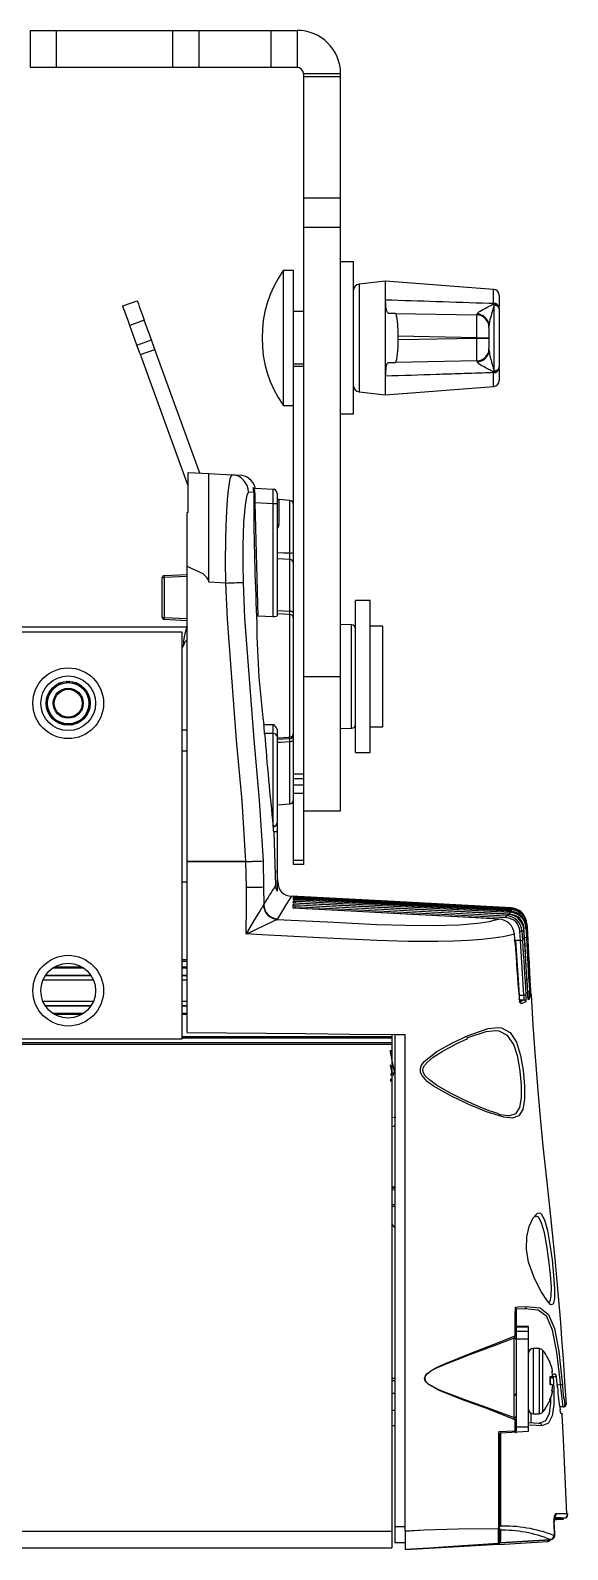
# Model space of a CAD drawing. Header units: inches. Extents: x 5 to 105, y 0 to 80.
# Drawn here: x 80.58 to 83.18, y 19.42 to 26.77 of the extents above; entities that cross this region are included whole.
import ezdxf

# ---------------------------------------------------------------- set-up
doc = ezdxf.new("R2010")
doc.units = ezdxf.units.IN
doc.header["$MEASUREMENT"] = 0

msp = doc.modelspace()

# ---------------------------------------------------------------- linework, layer by layer
for p, q in [((80.579, 26.5922), (80.579, 26.7715)), ((80.579, 26.7715), (81.8685, 26.7715)), ((80.704, 26.7715), (80.704, 26.5922)), ((81.2685, 26.5922), (81.2685, 26.7715)), ((81.3935, 26.7715), (81.3935, 26.5922)), ((81.7435, 26.5922), (81.7435, 26.7715)), ((81.8685, 26.7715), (81.8685, 26.5922)), ((81.8685, 26.5922), (80.579, 26.5922)), ((81.8997, 26.5609), (81.8997, 22.7369)), ((82.079, 26.5609), (81.8997, 26.5609)), ((82.079, 26.5469), (81.8997, 26.5469)), ((82.079, 22.9965), (82.079, 26.5609)), ((81.8997, 25.9611), (82.079, 25.9611)), ((82.079, 25.8177), (81.8997, 25.8177)), ((82.1417, 25.6514), (82.079, 25.6514)), ((82.1417, 24.9164), (82.1417, 25.6514)), ((81.8517, 25.6097), (81.8013, 25.6097)), ((81.8013, 25.6097), (81.8013, 24.9581)), ((81.8517, 22.7369), (81.8517, 25.6097)), ((82.2967, 25.5589), (82.1684, 25.5444)), ((82.1684, 25.5444), (82.1684, 25.0234)), ((82.819, 25.5191), (82.2967, 25.5589)), ((82.2967, 25.0089), (82.2967, 25.5589)), ((82.819, 25.4515), (82.819, 25.5191)), ((81.0251, 25.4388), (81.0953, 25.4643)), ((82.819, 25.4483), (82.819, 25.4515)), ((82.8217, 25.4428), (82.819, 25.4483)), ((82.8217, 25.125), (82.8217, 25.4428)), ((82.8467, 25.4891), (82.8467, 25.4353)), ((82.8467, 25.4302), (82.8467, 25.4266)), ((82.8467, 25.4228), (82.8467, 25.145)), ((81.1295, 25.3703), (81.0593, 25.3448)), ((81.1645, 25.2742), (81.1295, 25.3703)), ((81.8997, 25.4115), (81.8517, 25.4115)), ((82.3428, 25.4021), (82.3113, 25.4027)), ((82.3428, 25.4021), (82.7378, 25.3952)), ((81.0943, 25.2486), (81.0593, 25.3448)), ((82.3577, 25.276), (82.3577, 25.2919)), ((82.7378, 25.2853), (82.3577, 25.2919)), ((82.3577, 25.276), (82.7378, 25.2826)), ((82.7378, 25.2826), (82.7378, 25.2853)), ((82.7378, 25.2853), (82.7967, 25.2853)), ((82.7378, 25.2826), (82.7967, 25.2826)), ((82.7967, 25.3352), (82.7967, 25.2326)), ((81.0943, 25.2486), (81.1645, 25.2742)), ((81.1108, 25.2033), (81.181, 25.2289)), ((81.3417, 24.5689), (81.1108, 25.2033)), ((81.3987, 24.6308), (81.181, 25.2289)), ((81.8997, 25.1564), (81.8517, 25.1564)), ((81.8997, 25.1465), (81.8517, 25.1465)), ((81.8997, 25.1465), (81.8517, 25.1465)), ((81.8997, 25.1465), (81.8517, 25.1465)), ((82.7378, 25.1726), (82.3428, 25.1657)), ((82.8467, 25.1413), (82.8467, 25.1377)), ((82.8467, 25.1324), (82.8467, 25.0787)), ((82.819, 25.1195), (82.8217, 25.125)), ((82.819, 25.1164), (82.819, 25.1195)), ((82.819, 25.0488), (82.819, 25.1164)), ((82.1684, 25.0234), (82.2967, 25.0089)), ((82.2967, 25.0089), (82.819, 25.0488)), ((81.8013, 24.9581), (81.8517, 24.9581)), ((82.079, 24.9164), (82.1417, 24.9164)), ((81.3417, 24.4396), (81.3417, 24.6338)), ((81.3417, 24.6338), (81.4417, 24.6285)), ((81.4417, 24.1032), (81.4417, 24.6285)), ((81.4417, 24.6285), (81.5532, 24.6227)), ((81.6623, 24.557), (81.7528, 24.5522)), ((81.6645, 24.4869), (81.6785, 23.938)), ((81.7528, 24.4823), (81.6645, 24.4869)), ((81.7528, 23.9353), (81.7528, 24.4823)), ((81.7717, 24.4823), (81.7528, 24.4823)), ((81.7717, 24.5322), (81.7717, 23.9403)), ((81.8335, 24.4981), (81.7809, 24.5027)), ((81.7809, 24.5027), (81.7809, 24.3816)), ((81.8335, 24.2441), (81.8335, 24.4981)), ((81.3367, 21.9244), (81.3367, 24.44)), ((81.3417, 24.4396), (81.3367, 24.44)), ((81.8335, 23.9625), (81.8335, 24.212)), ((81.2167, 24.1247), (81.2262, 24.1247)), ((81.2167, 23.9323), (81.2167, 24.1247)), ((81.2262, 24.1347), (81.3367, 24.1405)), ((81.3367, 24.1305), (81.2262, 24.1247)), ((81.2262, 24.1247), (81.2262, 23.9323)), ((81.5243, 24.0988), (81.4417, 24.1032)), ((81.7717, 23.9657), (81.8335, 23.9625)), ((82.2217, 24.014), (82.1517, 24.014)), ((82.1517, 23.279), (82.1517, 24.014)), ((82.2217, 23.279), (82.2217, 24.014)), ((77.127, 23.8872), (81.3366, 23.8872)), ((81.2167, 23.9323), (81.2262, 23.9323)), ((81.2262, 23.9323), (81.3367, 23.9265)), ((81.3367, 23.9165), (81.2262, 23.9223)), ((81.3366, 23.8242), (81.3366, 23.8872)), ((81.7528, 23.9353), (81.6785, 23.938)), ((81.7717, 23.9507), (81.8328, 23.9475)), ((81.8328, 23.3531), (81.8328, 23.9475)), ((82.1321, 23.8966), (82.079, 23.8975)), ((82.1321, 23.3964), (82.1321, 23.8966)), ((82.2837, 23.89), (82.2217, 23.89)), ((82.2837, 23.403), (82.2837, 23.89)), ((77.236, 23.8622), (81.3117, 23.8622)), ((81.3117, 23.8622), (81.3117, 21.8922)), ((81.3117, 23.782), (81.3182, 23.7929)), ((81.3182, 23.7929), (81.3117, 23.7929)), ((80.6853, 23.5891), (80.6835, 23.5894)), ((80.6853, 23.5913), (80.6856, 23.5895)), ((80.6966, 23.5995), (80.6949, 23.6001)), ((80.6969, 23.6016), (80.697, 23.5998)), ((80.7093, 23.6081), (80.7076, 23.6089)), ((80.7098, 23.6102), (80.7097, 23.6084)), ((80.7231, 23.6148), (80.7216, 23.6158)), ((80.7239, 23.6167), (80.7235, 23.615)), ((80.7377, 23.6194), (80.7364, 23.6206)), ((80.7388, 23.6212), (80.7382, 23.6195)), ((80.7528, 23.6218), (80.7517, 23.6232)), ((80.7542, 23.6234), (80.7533, 23.6218)), ((80.7682, 23.622), (80.7672, 23.6235)), ((80.7698, 23.6234), (80.7687, 23.6219)), ((80.7833, 23.6199), (80.7827, 23.6216)), ((80.7852, 23.6211), (80.7839, 23.6198)), ((80.7981, 23.6157), (80.7976, 23.6174)), ((80.8, 23.6165), (80.7986, 23.6155)), ((80.812, 23.6093), (80.8119, 23.6111)), ((80.8141, 23.6099), (80.8125, 23.6091)), ((80.8249, 23.601), (80.825, 23.6028)), ((80.827, 23.6013), (80.8253, 23.6007)), ((80.8365, 23.5909), (80.8368, 23.5927)), ((80.8386, 23.5909), (80.8368, 23.5906)), ((81.8997, 23.6465), (82.079, 23.6465)), ((80.6568, 23.5198), (80.6552, 23.5188)), ((80.6553, 23.5213), (80.6568, 23.5203)), ((80.6583, 23.535), (80.6566, 23.5343)), ((80.6571, 23.5368), (80.6583, 23.5355)), ((80.662, 23.5499), (80.6602, 23.5494)), ((80.661, 23.5518), (80.6621, 23.5504)), ((80.6678, 23.5641), (80.666, 23.5638)), ((80.6671, 23.5661), (80.668, 23.5645)), ((80.6756, 23.5772), (80.6738, 23.5773)), ((80.6753, 23.5794), (80.6759, 23.5777)), ((80.8464, 23.5793), (80.847, 23.581)), ((80.8485, 23.5789), (80.8467, 23.5788)), ((80.8545, 23.5663), (80.8554, 23.5679)), ((80.8566, 23.5656), (80.8548, 23.5658)), ((80.8607, 23.5522), (80.8618, 23.5537)), ((80.8626, 23.5513), (80.8609, 23.5517)), ((80.8647, 23.5375), (80.866, 23.5387)), ((80.8665, 23.5362), (80.8648, 23.5369)), ((80.8666, 23.5222), (80.868, 23.5233)), ((80.8682, 23.5208), (80.8666, 23.5217)), ((80.6558, 23.5058), (80.6574, 23.505)), ((80.6575, 23.5045), (80.6561, 23.5033)), ((80.6586, 23.4905), (80.6603, 23.4899)), ((80.6605, 23.4894), (80.6593, 23.488)), ((80.6636, 23.4758), (80.6654, 23.4754)), ((80.6656, 23.475), (80.6646, 23.4734)), ((80.6707, 23.4619), (80.6725, 23.4619)), ((80.6728, 23.4614), (80.672, 23.4598)), ((80.6797, 23.4493), (80.6815, 23.4494)), ((80.6818, 23.4491), (80.6813, 23.4473)), ((80.8326, 23.4377), (80.8323, 23.4394)), ((80.8327, 23.4398), (80.8345, 23.4394)), ((80.8434, 23.4488), (80.8429, 23.4506)), ((80.8432, 23.451), (80.845, 23.4508)), ((80.8525, 23.4614), (80.8517, 23.4631)), ((80.852, 23.4635), (80.8538, 23.4636)), ((80.8596, 23.4753), (80.8586, 23.4768)), ((80.8588, 23.4772), (80.8606, 23.4776)), ((80.8647, 23.49), (80.8635, 23.4913)), ((80.8636, 23.4918), (80.8653, 23.4924)), ((80.8662, 23.5069), (80.8678, 23.5078)), ((80.8676, 23.5052), (80.8662, 23.5064)), ((80.6904, 23.438), (80.6922, 23.4385)), ((80.6926, 23.4381), (80.6924, 23.4364)), ((80.7027, 23.4285), (80.7044, 23.4292)), ((80.7048, 23.4289), (80.7049, 23.4271)), ((80.7163, 23.4209), (80.7178, 23.4218)), ((80.7183, 23.4216), (80.7186, 23.4198)), ((80.7308, 23.4153), (80.7322, 23.4164)), ((80.7327, 23.4163), (80.7332, 23.4146)), ((80.7459, 23.4118), (80.7472, 23.4132)), ((80.7477, 23.4131), (80.7485, 23.4115)), ((80.7614, 23.4107), (80.7624, 23.4122)), ((80.763, 23.4122), (80.764, 23.4107)), ((80.777, 23.4118), (80.7777, 23.4134)), ((80.7782, 23.4135), (80.7795, 23.4122)), ((80.7921, 23.4151), (80.7927, 23.4168)), ((80.7932, 23.417), (80.7946, 23.4159)), ((80.8067, 23.4206), (80.8069, 23.4224)), ((80.8074, 23.4226), (80.809, 23.4217)), ((80.8203, 23.4282), (80.8203, 23.43)), ((80.8207, 23.4303), (80.8224, 23.4296)), ((81.3117, 23.3885), (81.3367, 23.3885)), ((81.7535, 22.9226), (81.7535, 23.3703)), ((81.7717, 23.3923), (81.7717, 22.9401)), ((82.079, 23.3955), (82.1321, 23.3964)), ((82.2217, 23.403), (82.2837, 23.403)), ((81.7717, 23.3505), (81.8321, 23.3531)), ((81.8321, 23.3455), (81.7717, 23.3423)), ((81.8321, 23.3455), (81.8321, 23.3564)), ((81.8321, 23.3531), (81.8328, 23.3531)), ((81.8328, 23.3455), (81.8321, 23.3455)), ((81.8335, 23.0308), (81.8335, 23.3305)), ((81.3367, 23.2856), (81.3117, 23.2856)), ((82.1517, 23.279), (82.2217, 23.279)), ((81.8517, 23.1766), (81.8997, 23.1766)), ((81.8997, 23.1511), (81.8517, 23.1511)), ((81.8517, 23.1234), (81.8997, 23.1234)), ((81.8997, 23.0815), (81.8517, 23.0815)), ((81.7717, 23.0254), (81.8335, 23.0308)), ((81.7717, 22.9366), (81.7717, 22.6085)), ((81.8997, 22.9965), (82.079, 22.9965)), ((81.7533, 22.9226), (81.7535, 22.9226)), ((81.7535, 22.9205), (81.7535, 22.9226)), ((81.7554, 22.8956), (81.7649, 22.6362)), ((81.3367, 22.7517), (81.6204, 22.7518)), ((81.6204, 22.7518), (81.6204, 22.7513)), ((81.7039, 22.7547), (81.707, 22.6288)), ((81.7751, 22.6521), (81.7717, 22.7101)), ((81.8517, 22.7579), (81.8997, 22.7579)), ((81.8997, 22.7369), (81.8517, 22.7369)), ((81.3117, 22.654), (81.3367, 22.654)), ((81.707, 22.6288), (81.7076, 22.5432)), ((81.7064, 22.5407), (81.7076, 22.5432)), ((81.8592, 22.532), (81.8589, 22.5264)), ((81.8592, 22.5327), (81.8592, 22.532)), ((81.8602, 22.5507), (81.8602, 22.5506)), ((82.8897, 22.496), (82.8897, 22.496)), ((82.8997, 22.5066), (82.9023, 22.5111)), ((82.9023, 22.5112), (82.9023, 22.5111)), ((82.9044, 22.5184), (82.9047, 22.5213)), ((82.9046, 22.5284), (82.9046, 22.5284)), ((82.9047, 22.5255), (82.9047, 22.527)), ((82.9047, 22.5213), (82.9047, 22.5213)), ((81.7736, 22.4744), (81.7714, 22.4719)), ((82.8441, 22.4738), (82.8441, 22.4737)), ((82.9489, 22.3699), (82.9463, 22.4142)), ((82.9678, 22.3851), (82.9655, 22.4304)), ((82.9779, 22.4353), (82.9754, 22.4309)), ((82.9804, 22.4453), (82.9801, 22.4424)), ((82.9804, 22.4523), (82.9804, 22.4523)), ((82.9804, 22.4509), (82.9804, 22.4495)), ((82.9273, 22.3702), (82.9168, 22.3663)), ((82.9489, 22.3699), (82.9217, 22.3703)), ((82.9226, 22.3568), (82.923, 22.3569)), ((82.9443, 22.1062), (82.9273, 22.3702)), ((82.9489, 22.3698), (82.9273, 22.3702)), ((82.9658, 22.1062), (82.9489, 22.3698)), ((82.9586, 22.3702), (82.9587, 22.3702)), ((82.9678, 22.3851), (82.9672, 22.3851)), ((82.9679, 22.3851), (82.9672, 22.3851)), ((82.9677, 22.3757), (82.9678, 22.3758)), ((82.9807, 22.1603), (82.9679, 22.3851)), ((82.9777, 22.3853), (82.9777, 22.3854)), ((82.9803, 22.3896), (82.9803, 22.3896)), ((82.9824, 22.3965), (82.9824, 22.3965)), ((82.9826, 22.4064), (82.9826, 22.4064)), ((82.9826, 22.4064), (82.9835, 22.3877)), ((82.9826, 22.405), (82.9826, 22.405)), ((82.9895, 22.2712), (82.9826, 22.405)), ((82.9827, 22.4035), (82.9827, 22.4035)), ((82.9827, 22.3994), (82.9827, 22.3994)), ((81.3117, 22.2787), (81.3367, 22.2787)), ((81.3367, 22.2687), (81.3117, 22.2687)), ((82.9887, 22.288), (82.9963, 22.1479)), ((80.8733, 22.1987), (80.6502, 22.1987)), ((80.6521, 22.2016), (80.8713, 22.2016)), ((80.8377, 22.2357), (80.6858, 22.2357)), ((80.6971, 22.2428), (80.8264, 22.2428)), ((81.3117, 22.2428), (81.3367, 22.2428)), ((81.3367, 22.2357), (81.3117, 22.2357)), ((81.3117, 22.2016), (81.3367, 22.2016)), ((81.3367, 22.1987), (81.3117, 22.1987)), ((80.8838, 22.1787), (80.6396, 22.1787)), ((81.3367, 22.1787), (81.3117, 22.1787)), ((82.9964, 22.1465), (82.9963, 22.1479)), ((80.6396, 22.0757), (80.8838, 22.0757)), ((80.6502, 22.0557), (80.8733, 22.0557)), ((80.8713, 22.0527), (80.6521, 22.0527)), ((81.3117, 22.0757), (81.3367, 22.0757)), ((81.3117, 22.0557), (81.3367, 22.0557)), ((81.3367, 22.0527), (81.3117, 22.0527)), ((82.9429, 22.0724), (82.9647, 22.0822)), ((82.9436, 22.0825), (82.9647, 22.0822)), ((82.9443, 22.1062), (82.9658, 22.1062)), ((82.9745, 22.0729), (82.9525, 22.0632)), ((82.9937, 22.0895), (82.9881, 22.0828)), ((82.9971, 22.0984), (82.9973, 22.0971)), ((82.9984, 22.1019), (82.9973, 22.0971)), ((82.9983, 22.1134), (82.9984, 22.1125)), ((82.9985, 22.1099), (82.9986, 22.107)), ((80.6858, 22.0186), (80.8377, 22.0186)), ((80.8264, 22.0115), (80.6971, 22.0115)), ((81.3117, 22.0186), (81.3367, 22.0186)), ((81.3367, 22.0115), (81.3117, 22.0115)), ((81.3117, 21.9063), (82.3267, 21.9063)), ((82.3267, 21.8967), (81.3117, 21.8967)), ((82.3267, 21.9158), (82.3267, 19.4328)), ((82.3417, 21.9157), (82.3917, 21.9148)), ((82.3417, 21.9157), (82.3417, 19.457)), ((82.3917, 19.5139), (82.3917, 21.9148)), ((5.6267, 21.8772), (82.3267, 21.8772)), ((82.3267, 21.8674), (5.6267, 21.8674)), ((81.3117, 21.8922), (6.6417, 21.8922)), ((82.3265, 21.7995), (82.3201, 21.8307)), ((82.3201, 21.8307), (82.3212, 21.8307)), ((82.3196, 21.7691), (82.3274, 21.7293)), ((82.3407, 21.7295), (82.3267, 21.7983)), ((82.3255, 21.7293), (82.3204, 21.7168)), ((82.3226, 21.6879), (82.3224, 21.7001)), ((82.3335, 21.717), (82.3388, 21.7295)), ((82.3455, 21.5131), (82.3289, 21.5128)), ((82.3267, 21.1785), (82.3414, 21.1785)), ((82.3417, 21.1745), (82.3267, 21.1745)), ((82.3267, 21.1725), (82.3417, 21.1733)), ((82.3417, 21.1633), (82.3267, 21.1625)), ((82.3322, 21.1785), (82.3322, 21.1745)), ((82.3267, 21.094), (82.3417, 21.0933)), ((82.3417, 21.0833), (82.3267, 21.0841)), ((83.0253, 21.0361), (83.0171, 21.0342)), ((83.0395, 21.0534), (83.0453, 21.0505)), ((82.3417, 20.981), (82.3267, 21)), ((82.9285, 20.5886), (82.9285, 19.9978)), ((82.9701, 20.5883), (82.9285, 20.5861)), ((82.9883, 20.5022), (82.9285, 20.5022)), ((82.9285, 20.5014), (82.9883, 20.5014)), ((82.9883, 19.996), (82.9883, 20.5022)), ((82.9187, 20.0626), (82.9187, 20.4472)), ((82.9285, 20.48), (82.9883, 20.48)), ((82.9883, 20.4421), (82.9285, 20.4421)), ((83.0393, 20.396), (83.0103, 20.396)), ((83.0103, 20.396), (83.0103, 20.081)), ((83.0393, 20.396), (83.0393, 20.081)), ((83.0562, 20.3881), (83.0562, 20.089)), ((83.0909, 20.3317), (83.0909, 20.3305)), ((83.1047, 20.2859), (83.1012, 20.2853)), ((83.1014, 20.2842), (83.1047, 20.2848)), ((82.3267, 20.2537), (82.3417, 20.2537)), ((82.3417, 20.2395), (82.3267, 20.2395)), ((83.0909, 20.2591), (83.0909, 20.2231)), ((83.0909, 20.2579), (83.1043, 20.2591)), ((83.1047, 20.2573), (83.0909, 20.2571)), ((83.0909, 20.2551), (83.1043, 20.2563)), ((83.0956, 20.2187), (83.0931, 20.2581)), ((83.1028, 20.2735), (83.1101, 20.2729)), ((83.1045, 20.2171), (83.1047, 20.2171)), ((83.1279, 20.2083), (83.1232, 20.2592)), ((83.1267, 20.2211), (83.1423, 20.2217)), ((82.3417, 20.1787), (82.3267, 20.1787)), ((83.0909, 20.1476), (83.0909, 20.1453)), ((83.1041, 20.1889), (83.1043, 20.1889)), ((83.1047, 20.1911), (83.1045, 20.1912)), ((82.3267, 20.0987), (82.3417, 20.0987)), ((82.9988, 20.0843), (82.9988, 20.0381)), ((83.0103, 20.081), (83.0393, 20.081)), ((83.1545, 20.1145), (83.1385, 20.1137)), ((82.3267, 20.0237), (82.3417, 20.0237)), ((82.9229, 19.9975), (82.8448, 19.9934)), ((82.8517, 19.9864), (82.8517, 19.5335)), ((82.9285, 20.0177), (82.9883, 20.0177)), ((82.9285, 19.9868), (82.9285, 19.9971)), ((82.8463, 19.9792), (82.8463, 19.4571)), ((83.1156, 19.5027), (83.1121, 19.5581)), ((83.1126, 19.5729), (83.155, 19.5737)), ((83.1128, 19.5739), (83.1545, 19.5746)), ((83.155, 19.5737), (83.1547, 19.5742)), ((5.6267, 19.5136), (82.3267, 19.5136)), ((82.3917, 19.5153), (82.4839, 19.5193)), ((82.3917, 19.5139), (82.4839, 19.5193)), ((82.3917, 19.5102), (82.3917, 19.4239)), ((82.8423, 19.5263), (82.8443, 19.5265)), ((82.8463, 19.5271), (82.8443, 19.5265)), ((82.8463, 19.4569), (83.0937, 19.4713)), ((82.8517, 19.5247), (82.8517, 19.4666)), ((5.6267, 19.4329), (82.3267, 19.4329)), ((5.6267, 19.4328), (82.3267, 19.4328)), ((82.3917, 19.4563), (82.3417, 19.457)), ((82.8419, 19.4538), (82.8423, 19.4539)), ((82.8419, 19.4501), (82.8419, 19.4525)), ((82.8423, 19.4501), (82.8419, 19.4501)), ((82.8463, 19.4494), (83.0791, 19.463))]:
    msp.add_line(p, q)
at = {"flags": 128}
for points in [[(81.0593, 25.3448), (81.0527, 25.3631), (81.0462, 25.3807), (81.0403, 25.397), (81.0351, 25.4112), (81.0309, 25.4229), (81.0277, 25.4316), (81.0258, 25.4369), (81.0251, 25.4388)], [(81.0953, 25.4643), (81.096, 25.4625), (81.0979, 25.4571), (81.1011, 25.4485), (81.1053, 25.4368), (81.1105, 25.4225), (81.1164, 25.4063), (81.1229, 25.3887), (81.1295, 25.3703)], [(81.1108, 25.2033), (81.1095, 25.207), (81.0957, 25.2449), (81.0943, 25.2486)], [(81.181, 25.2289), (81.1797, 25.2325), (81.1659, 25.2705), (81.1645, 25.2742)], [(81.5243, 24.0988), (81.5243, 24.0988), (81.523, 24.2043), (81.5239, 24.3065), (81.526, 24.3784), (81.529, 24.444), (81.5328, 24.5015), (81.537, 24.5484), (81.5452, 24.6048), (81.5532, 24.6227)], [(81.5532, 24.6227), (81.5855, 24.621), (81.5859, 24.621)], [(81.6336, 24.5381), (81.6254, 24.5229), (81.6174, 24.4763), (81.61, 24.3917), (81.6059, 24.2789), (81.6057, 24.1917), (81.6077, 24.1017)], [(81.6591, 24.5368), (81.659, 24.5368), (81.6336, 24.5381)], [(81.7717, 24.3863), (81.7719, 24.3854), (81.7724, 24.3846), (81.7732, 24.3838), (81.7744, 24.3831), (81.7757, 24.3825), (81.7773, 24.382), (81.779, 24.3817), (81.7809, 24.3816)], [(81.7717, 24.247), (81.8035, 24.2455), (81.8335, 24.2441)], [(81.4417, 24.1032), (81.4397, 24.1137), (81.4327, 24.1256), (81.4138, 24.1424), (81.3367, 24.1786)], [(81.8335, 24.212), (81.8035, 24.2137), (81.7717, 24.2154)], [(81.6077, 24.1017), (81.6147, 23.9285), (81.6589, 23.3416), (81.6859, 23.0485), (81.7039, 22.7547)], [(81.6204, 22.7518), (81.6024, 23.0452), (81.5754, 23.3381), (81.5314, 23.9244), (81.5243, 24.0988)], [(81.8517, 23.9523), (81.8514, 23.9542), (81.8504, 23.956), (81.8487, 23.9577), (81.8465, 23.9592), (81.8437, 23.9605), (81.8406, 23.9615), (81.8371, 23.9622), (81.8335, 23.9625)], [(81.6785, 23.938), (81.6767, 23.938), (81.675, 23.9378), (81.6738, 23.9373), (81.6731, 23.9367), (81.6729, 23.9362)], [(81.7717, 23.9403), (81.7705, 23.9385), (81.7671, 23.9368), (81.7618, 23.9357), (81.7555, 23.9352), (81.7528, 23.9353)], [(81.7075, 23.4148), (81.7445, 23.4143), (81.7528, 23.4142)], [(81.7535, 23.3703), (81.7434, 23.3706), (81.7117, 23.3712)], [(81.8335, 23.3305), (81.79, 23.3282), (81.7717, 23.3273)], [(81.8517, 23.3407), (81.8514, 23.3388), (81.8504, 23.337), (81.8487, 23.3353), (81.8465, 23.3338), (81.8437, 23.3325), (81.8406, 23.3315), (81.8371, 23.3308), (81.8335, 23.3305)], [(81.7535, 22.9205), (81.7534, 22.9217), (81.7533, 22.9226)], [(81.6204, 22.7513), (81.4505, 22.7513), (81.3367, 22.7514)], [(81.6236, 22.6275), (81.6224, 22.6882), (81.6204, 22.7513)], [(81.6229, 22.4014), (81.6243, 22.5379), (81.6236, 22.6275)], [(81.8418, 22.584), (81.8419, 22.5841), (81.8359, 22.5748), (81.815, 22.542), (81.7981, 22.515), (81.7736, 22.4744)], [(82.9046, 22.5284), (82.338, 22.5581), (81.8418, 22.5841)], [(81.8502, 22.5512), (81.8505, 22.5564), (81.8507, 22.5612)], [(81.8507, 22.5612), (81.8607, 22.5607), (81.8807, 22.5596), (81.9606, 22.5555), (82.2801, 22.5388), (82.8997, 22.5066)], [(81.851, 22.5667), (81.8512, 22.5702), (81.8513, 22.5733)], [(82.9023, 22.5111), (82.8823, 22.5122), (82.8024, 22.5164), (82.4829, 22.5333), (81.861, 22.5661), (81.851, 22.5667)], [(82.9023, 22.5112), (82.5869, 22.5278), (81.8511, 22.5667)], [(81.8513, 22.5733), (81.8613, 22.5728), (81.8813, 22.5718), (81.9612, 22.5676), (82.2807, 22.5509), (82.9044, 22.5184)], [(81.8515, 22.5768), (81.8516, 22.5789), (81.8517, 22.5806)], [(82.9047, 22.5213), (82.8847, 22.5224), (82.8049, 22.5266), (82.4853, 22.5434), (81.8615, 22.5762), (81.8515, 22.5768)], [(82.9047, 22.5213), (82.5893, 22.5379), (81.8516, 22.5768)], [(81.8517, 22.5806), (81.8817, 22.579), (81.9616, 22.5748), (82.2811, 22.5581), (82.9047, 22.5255)], [(81.8518, 22.5823), (81.8519, 22.5831), (81.8519, 22.5835)], [(82.9047, 22.527), (82.8847, 22.528), (82.8048, 22.5322), (82.4853, 22.549), (81.8618, 22.5817), (81.8518, 22.5823)], [(81.8519, 22.5835), (81.8619, 22.583), (81.8818, 22.5819), (81.9617, 22.5778), (82.2813, 22.561), (82.9046, 22.5284)], [(81.6229, 22.4014), (81.6232, 22.4018), (81.6596, 22.4626), (81.6852, 22.5056), (81.6982, 22.5273), (81.7008, 22.5317), (81.7064, 22.5407)], [(81.8489, 22.5269), (81.8494, 22.5355), (81.8498, 22.5432)], [(82.8441, 22.4737), (82.8241, 22.4748), (82.7442, 22.4791), (82.4247, 22.4961), (81.8589, 22.5264), (81.8489, 22.5269)], [(81.8498, 22.5268), (81.849, 22.5269), (81.8489, 22.5269)], [(81.8498, 22.5432), (81.8598, 22.5426), (81.8797, 22.5416), (81.9596, 22.5375), (82.2792, 22.5209), (82.8806, 22.4896)], [(82.8441, 22.4738), (82.5287, 22.4906), (81.8498, 22.5269)], [(82.8897, 22.496), (82.8698, 22.4971), (82.7899, 22.5013), (82.4703, 22.5182), (81.8602, 22.5506), (81.8502, 22.5512)], [(82.8897, 22.496), (82.5743, 22.5128), (81.8503, 22.5512)], [(82.8802, 22.4797), (81.9789, 22.5265), (81.8592, 22.5327), (81.8592, 22.5327)], [(82.8993, 22.4966), (81.998, 22.5435), (81.8602, 22.5507), (81.8602, 22.5507)], [(82.8806, 22.4896), (82.881, 22.4899), (82.8897, 22.496)], [(81.7714, 22.4719), (82.0134, 22.4594), (82.2552, 22.448), (82.3927, 22.4436), (82.5261, 22.4426), (82.6548, 22.4463), (82.7557, 22.4553), (82.7981, 22.4621), (82.829, 22.4692), (82.8441, 22.4737)], [(82.9652, 22.4206), (82.9562, 22.4147), (82.9562, 22.4147)], [(82.9562, 22.4147), (82.9573, 22.3948), (82.9587, 22.3702)], [(82.9677, 22.3757), (82.9666, 22.3957), (82.9652, 22.4206)], [(82.9754, 22.4309), (82.9764, 22.4109), (82.9777, 22.3854)], [(82.9803, 22.3896), (82.9792, 22.4096), (82.9779, 22.4353)], [(82.9801, 22.4424), (82.9811, 22.4224), (82.9824, 22.3965)], [(82.9993, 22.0985), (82.991, 22.2437), (82.9804, 22.4523)], [(82.9804, 22.4523), (82.9813, 22.4323), (82.9826, 22.4064)], [(82.9826, 22.405), (82.9816, 22.4249), (82.9804, 22.4509)], [(82.9804, 22.4495), (82.9814, 22.4295), (82.9827, 22.4035)], [(82.9827, 22.3994), (82.9817, 22.4193), (82.9804, 22.4453)], [(82.9198, 22.4), (82.9009, 22.395), (82.8657, 22.3878), (82.8174, 22.3809), (82.7629, 22.3753), (82.698, 22.3705), (82.6265, 22.3673), (82.5494, 22.3654), (82.405, 22.3657), (82.2563, 22.3699), (81.9773, 22.3828), (81.6981, 22.3975), (81.6229, 22.4014)], [(82.9226, 22.3568), (82.9213, 22.3768), (82.9198, 22.4)], [(82.923, 22.3569), (82.9233, 22.3572), (82.9226, 22.3573)], [(82.987, 22.0862), (82.987, 22.0862), (82.9868, 22.0871), (82.9863, 22.0901), (82.9853, 22.0969), (82.9843, 22.1072), (82.9834, 22.1194), (82.9833, 22.1205)], [(82.9963, 22.1479), (82.997, 22.1365), (82.9976, 22.1263), (82.998, 22.1186), (82.9983, 22.1142), (82.9983, 22.1134)], [(82.9964, 22.1469), (82.9971, 22.1355), (82.9977, 22.1254), (82.9981, 22.1177), (82.9984, 22.1133), (82.9984, 22.1124)], [(82.9965, 22.1444), (82.9971, 22.1329), (82.9977, 22.1228), (82.9982, 22.1151), (82.9984, 22.1107), (82.9985, 22.1099)], [(82.9965, 22.1124), (82.9967, 22.11), (82.997, 22.106)], [(82.9971, 22.0984), (82.9971, 22.0984), (82.9971, 22.0988), (82.9969, 22.1006)], [(82.9973, 22.0971), (82.9971, 22.0985), (82.9969, 22.1006)], [(83.0002, 22.1085), (83.0094, 21.9604), (83.0185, 21.8277), (83.0328, 21.6433), (83.0458, 21.4956), (83.0577, 21.3745), (83.0682, 21.2731), (83.0776, 21.1863), (83.096, 21.0182), (83.1152, 20.8302), (83.1301, 20.6679), (83.142, 20.5222), (83.1479, 20.4438), (83.1521, 20.3846), (83.1549, 20.3454), (83.1585, 20.293), (83.1638, 20.2126), (83.1693, 20.1254)], [(81.3367, 21.9244), (81.9098, 21.9194), (82.1259, 21.9176), (82.3417, 21.9157)], [(82.8413, 21.9489), (82.8575, 21.9471), (82.8998, 21.9253), (82.9303, 21.8778), (82.9499, 21.8137), (82.9624, 21.7409), (82.9687, 21.6677), (82.9684, 21.6026), (82.9598, 21.5525), (82.9408, 21.5219), (82.9095, 21.5108), (82.8686, 21.5148), (82.7847, 21.541), (82.7, 21.5759), (82.612, 21.6179), (82.5283, 21.6657), (82.4982, 21.6884), (82.4728, 21.7168), (82.4661, 21.7322), (82.465, 21.7491), (82.4691, 21.7633), (82.4834, 21.7846), (82.5441, 21.8326), (82.6205, 21.8757), (82.6961, 21.9108), (82.7925, 21.9437), (82.8413, 21.9489)], [(82.8391, 21.5327), (82.7975, 21.5467), (82.7453, 21.5676), (82.6813, 21.5963), (82.6073, 21.6332), (82.5422, 21.6709), (82.5086, 21.6952), (82.4887, 21.7149), (82.4794, 21.7301), (82.4768, 21.7415), (82.4786, 21.7533), (82.4848, 21.7652), (82.4992, 21.782), (82.5274, 21.8052), (82.57, 21.8327), (82.6374, 21.8694), (82.6945, 21.8959)], [(82.8296, 21.9325), (82.7823, 21.9277), (82.6887, 21.8971)], [(82.8891, 21.5242), (82.8972, 21.5235), (82.9275, 21.5339), (82.946, 21.5625), (82.9543, 21.6093), (82.9545, 21.6702), (82.9482, 21.7385), (82.9358, 21.8065), (82.9164, 21.8662), (82.8865, 21.9105), (82.8454, 21.9308), (82.8296, 21.9325)], [(82.3201, 21.8307), (82.3201, 21.8333), (82.3202, 21.8355), (82.3204, 21.8373), (82.3205, 21.8384), (82.3207, 21.8387), (82.3208, 21.8382), (82.321, 21.8368), (82.3211, 21.8345), (82.3212, 21.832), (82.3212, 21.8307)], [(82.3274, 21.7293), (82.3297, 21.7294), (82.3319, 21.7294), (82.3339, 21.7294), (82.3356, 21.7295), (82.3372, 21.7295), (82.3386, 21.7295), (82.3398, 21.7295), (82.3407, 21.7295)], [(83.0947, 20.6095), (83.076, 20.6301), (83.0494, 20.673), (83.0175, 20.7351), (82.988, 20.8149), (82.9774, 20.8776), (82.9798, 20.9373), (82.9917, 20.9872), (83.0103, 21.0286), (83.0263, 21.0462)], [(83.0218, 21.0342), (83.0225, 21.035), (83.0239, 21.0358)], [(83.0856, 20.6224), (83.093, 20.6242), (83.0982, 20.649), (83.0983, 20.694), (83.0943, 20.7545), (83.087, 20.8238), (83.0771, 20.8938), (83.0652, 20.9564), (83.0515, 21.0042), (83.0355, 21.0314), (83.0253, 21.0361)], [(83.0263, 21.0462), (83.031, 21.0515), (83.0395, 21.0534)], [(83.0453, 21.0505), (83.0498, 21.0483), (83.0659, 21.019), (83.0798, 20.9676), (83.0917, 20.9003), (83.1016, 20.8251), (83.1089, 20.7508), (83.1129, 20.6859), (83.1128, 20.6377), (83.1075, 20.6111), (83.1055, 20.6106)], [(82.9238, 20.4585), (82.9239, 20.4783), (82.9241, 20.5573), (82.9242, 20.597)], [(82.9242, 20.597), (82.9402, 20.5978), (82.9766, 20.5997)], [(83.1423, 20.2217), (83.1404, 20.2439), (83.1254, 20.3787), (83.1045, 20.4853), (83.076, 20.551), (83.0353, 20.5822), (82.9701, 20.5883)], [(82.9766, 20.5997), (83.0436, 20.5933), (83.0851, 20.5611), (83.1138, 20.4937), (83.1348, 20.3845), (83.1498, 20.2465), (83.1517, 20.2238)], [(83.0864, 20.6193), (83.0879, 20.6197), (83.0876, 20.6202)], [(83.1055, 20.6106), (83.0958, 20.6082), (83.0947, 20.6095)], [(82.923, 20.0512), (82.7812, 20.108), (82.6682, 20.1489), (82.5556, 20.1941), (82.502, 20.2247), (82.4902, 20.2371), (82.4864, 20.2447), (82.4853, 20.2532), (82.4859, 20.2569), (82.4893, 20.265), (82.4966, 20.274), (82.5197, 20.2914), (82.5458, 20.3056), (82.5867, 20.3242), (82.7058, 20.3721), (82.8222, 20.4174), (82.9238, 20.4585)], [(82.9187, 20.4472), (82.8254, 20.4114), (82.7078, 20.3678), (82.5877, 20.3215), (82.5468, 20.3036), (82.5206, 20.2899), (82.4974, 20.2731), (82.4901, 20.2645), (82.4866, 20.2567), (82.486, 20.2531), (82.4868, 20.2462), (82.4872, 20.2449), (82.491, 20.2376), (82.5029, 20.2257), (82.5566, 20.1962), (82.6698, 20.1528), (82.7835, 20.1136), (82.9187, 20.0626)], [(83.1072, 20.2604), (83.1106, 20.2003), (83.11, 20.1244), (83.1025, 20.0713), (83.0847, 20.0356), (83.052, 20.0223)], [(83.1232, 20.2592), (83.1165, 20.2598), (83.1072, 20.2604)], [(82.9219, 20.1691), (82.9222, 20.1697), (82.9274, 20.1786)], [(83.04, 20.0359), (83.0401, 20.0359), (83.0403, 20.0359), (83.0715, 20.0484), (83.0888, 20.0821), (83.0961, 20.1321), (83.0963, 20.1636)], [(83.1434, 20.087), (83.1434, 20.087), (83.1428, 20.0893), (83.1408, 20.0996)], [(83.1453, 20.0812), (83.1426, 20.0892), (83.1409, 20.0996)], [(83.1518, 20.0782), (83.1511, 20.079), (83.1517, 20.0801), (83.1453, 20.0812)], [(83.174, 19.5946), (83.1577, 19.9563), (83.1508, 20.0781)], [(83.164, 20.1251), (83.1684, 20.1253), (83.1684, 20.1253)], [(82.8443, 19.5265), (82.8445, 19.7601), (82.8448, 19.9934)], [(82.8558, 19.9892), (82.9598, 19.9945), (82.9883, 19.996)], [(82.9229, 19.9975), (82.9229, 20.0175), (82.923, 20.0512)], [(82.9883, 20.0388), (83.0143, 20.0374), (83.0395, 20.036)], [(83.052, 20.0223), (83.0253, 20.0237), (82.9883, 20.0256)], [(83.0395, 20.036), (83.0399, 20.0359), (83.04, 20.0359)], [(83.1221, 19.5981), (83.1187, 19.5965), (83.115, 19.5908), (83.1123, 19.5819), (83.1109, 19.5706), (83.1109, 19.558)], [(83.1109, 19.558), (83.112, 19.5581), (83.1122, 19.5581)], [(83.1144, 19.5026), (83.1119, 19.5425), (83.1109, 19.558)], [(83.1123, 19.5699), (83.1239, 19.5702), (83.1414, 19.5708), (83.1559, 19.5717), (83.1577, 19.5724), (83.155, 19.5737)], [(83.1221, 19.5981), (83.1427, 19.5982), (83.1688, 19.5981), (83.1763, 19.5978), (83.1764, 19.5973), (83.1764, 19.5973)], [(83.1545, 19.5746), (83.1607, 19.5757), (83.1671, 19.5794)], [(83.1545, 19.5746), (83.1547, 19.575), (83.1568, 19.5764), (83.1567, 19.5764)], [(83.1635, 19.5774), (83.1639, 19.5775), (83.1675, 19.5794), (83.1727, 19.5843), (83.1767, 19.5972)], [(83.1699, 19.5767), (83.1764, 19.5851), (83.1759, 19.593)], [(83.177, 19.5931), (83.1763, 19.5927), (83.176, 19.5926)], [(82.3917, 19.5336), (82.3667, 19.5339), (82.3417, 19.5342)], [(82.4839, 19.5193), (82.6478, 19.5248), (82.8423, 19.5263)], [(82.8423, 19.4539), (82.8423, 19.4551), (82.8423, 19.4892), (82.8423, 19.5263)], [(82.8463, 19.4577), (82.9062, 19.4612), (83.0926, 19.4721)], [(83.0937, 19.4716), (83.0935, 19.4713), (83.0926, 19.4721)], [(83.1101, 19.4927), (83.1109, 19.4925), (83.1122, 19.4929), (83.1133, 19.4944), (83.1141, 19.4966), (83.1144, 19.4995), (83.1144, 19.5026)], [(83.1144, 19.5026), (83.1156, 19.5027), (83.1157, 19.5027)], [(82.8419, 19.4538), (82.6217, 19.4392), (82.5067, 19.4316), (82.3917, 19.4239)], [(82.3917, 19.4239), (82.5067, 19.4306), (82.6217, 19.4373), (82.8419, 19.4501)], [(83.0791, 19.4634), (83.0797, 19.4632), (83.0811, 19.4666), (83.0816, 19.4706)]]:
    msp.add_lwpolyline(points, dxfattribs=at)
for centre, radius in [((80.7617, 23.5172), 0.171), ((80.7617, 23.5172), 0.1325), ((80.7617, 23.5172), 0.1065), ((80.7617, 23.5172), 0.105), ((80.7617, 23.5172), 0.1), ((80.7617, 23.5172), 0.0725), ((80.7617, 23.5172), 0.0675), ((80.7617, 22.1272), 0.171), ((80.7617, 22.1272), 0.1325)]:
    msp.add_circle(centre, radius)
for centre, radius, start, end in [((81.8685, 26.5609), 0.2106, 0, 90), ((81.8685, 26.5609), 0.0313, 0, 90), ((82.2687, 25.2839), 0.5697, 145.11967, 214.88033), ((82.1717, 25.5146), 0.03, 96.4416, 180), ((82.8167, 25.4891), 0.03, 0, 85.63316), ((82.8211, 25.4255), 0.0261, 10.29146, 94.58167), ((82.8209, 25.4222), 0.0262, 9.56196, 94.17335), ((82.8225, 25.4181), 0.0247, 10.9575, 91.72977), ((82.7367, 25.3352), 0.06, 0, 89), ((82.7374, 25.3404), 0.0593, 0.62025, 88.60573), ((82.7367, 25.2326), 0.06, 271, 0), ((82.7374, 25.2274), 0.0593, 271.39541, 359.37918), ((82.8209, 25.1457), 0.0262, 265.82583, 350.43886), ((82.8211, 25.1424), 0.0261, 265.41833, 349.70854), ((82.8225, 25.1497), 0.0247, 268.27023, 349.0425), ((82.8167, 25.0787), 0.03, 274.36684, 0), ((82.1717, 25.0532), 0.03, 180, 263.5584), ((81.5486, 24.5379), 0.0849, 0.17225, 86.95668), ((81.5849, 24.5359), 0.085, 17.11469, 87), ((81.4202, 24.5272), 0.239, 2.30924, 8.18335), ((81.6626, 24.563), 0.006, 196.96359, 266.99566), ((81.3724, 24.5162), 0.2927, 3.26226, 7.99667), ((81.6719, 24.5625), 0.006, 194.46215, 267.04549), ((81.7517, 24.5322), 0.02, 0, 87), ((83.5388, 24.503), 1.88, 178.97006, 180.49117), ((94.7067, 24.5446), 13.048, 180.25331, 182.67229), ((81.6965, 19.6627), 4.8243, 90.38018, 90.44769), ((81.6642, 24.5381), 0.00526, 194.67279, 275.05777), ((83.064, 24.5067), 1.3996, 178.92758, 180.80913), ((81.7817, 24.5127), 0.01, 180, 265), ((81.8317, 24.4782), 0.02, 0, 85), ((81.7516, 24.3821), 0.0293, 313.4723, 359.016), ((81.8377, 24.2825), 0.0387, 263.73684, 291.29565), ((81.5436, 24.228), 0.2903, 356.83094, 3.16906), ((81.8327, 24.1929), 0.0191, 2.26109, 87.601), ((81.2267, 24.1247), 0.01, 93, 180), ((81.274, 24.1297), 0.048, 174.03129, 185.96871), ((79.5813, 82.8574), 58.7907, 271.893883, 271.975221), ((81.7736, 23.9578), 0.06, 350.15186, 4.53669), ((81.2267, 23.9323), 0.01, 180, 267), ((81.274, 23.9273), 0.048, 174.03086, 185.96914), ((81.5949, 23.7878), 0.2768, 158.95967, 178.94087), ((85.8667, 23.9522), 4.1938, 180.2185, 187.36278), ((81.8317, 23.9275), 0.02, 0, 87), ((82.1317, 23.8766), 0.02, 0, 89), ((81.3669, 23.7853), 0.0493, 127.92475, 171.08204), ((80.871, 23.3119), 0.8427, 4.03442, 7.01085), ((95.4726, 24.4208), 13.8009, 184.36144, 186.23209), ((81.73, 23.3754), 0.045, 22.03263, 59.63408), ((81.3743, 23.3863), 0.3795, 357.59206, 4.22533), ((81.7552, 23.3534), 0.017, 12.95354, 95.69866), ((81.8309, 23.3739), 0.0208, 275.11657, 1.14076), ((81.8317, 23.3655), 0.02, 272.97853, 0.02151), ((82.1317, 23.4164), 0.02, 271, 0), ((81.7709, 23.3351), 0.0627, 355.77714, 9.53421), ((81.8317, 23.0508), 0.02, 275, 0), ((81.7531, 22.9412), 0.0186, 271.086, 356.44393), ((81.7538, 22.9385), 0.018, 268.95612, 354.00921), ((81.1085, 22.8595), 0.6479, 3.18842, 5.40081), ((81.759, 22.4093), 0.4863, 88.49768, 90.42626), ((79.6642, 79.0975), 56.3797, 271.98842, 272.07325), ((81.4975, 26.7055), 3.9562, 271.78083, 272.99012), ((83.5557, 21.4679), 2.1382, 146.87801, 149.80639), ((81.8122, 22.6332), 0.0474, 176.29608, 211.35214), ((81.8407, 22.6494), 0.0649, 177.00815, 270.88431), ((81.4118, 39.1702), 16.5441, 270.73337, 271.02214), ((81.8496, 22.5507), 0.0106, 0.09019, 83.92803), ((81.8506, 22.5633), 0.0101, 16.90747, 85.63872), ((81.8513, 22.5712), 0.00937, 33.34871, 87.24939), ((81.8518, 22.576), 0.0075, 53.42958, 89.19287), ((81.778, 22.5433), 0.0716, 182.04398, 264.72968), ((81.7782, 22.5449), 0.0707, 181.38079, 266.21758), ((81.8484, 22.5324), 0.0108, 1.47785, 82.54264), ((82.5444, 22.4994), 0.3363, 356.64585, 358.34511), ((82.8766, 22.41), 0.0797, 3.36511, 87.12006), ((82.8855, 22.4163), 0.0798, 3.14827, 86.95446), ((82.5766, 22.5158), 0.3233, 356.60347, 358.37394), ((82.8957, 22.4268), 0.0699, 2.92305, 87.02365), ((82.8956, 22.4268), 0.0799, 2.9396, 87.01033), ((82.898, 22.4313), 0.08, 2.8601, 86.96146), ((82.597, 22.5268), 0.3076, 356.56277, 358.42489), ((82.9003, 22.4385), 0.08, 2.79353, 87.00416), ((82.8882, 22.528), 0.0165, 356.82618, 1.09106), ((82.8159, 22.5267), 0.0888, 356.63499, 359.28151), ((82.9025, 22.4524), 0.0746, 27.29855, 88.30705), ((82.9005, 22.4457), 0.08, 2.75501, 87.00434), ((82.9005, 22.4414), 0.08, 2.77199, 86.98094), ((31.2366, 128.6157), 117.5596, 295.378886, 295.459001), ((82.8402, 22.394), 0.0798, 4.28228, 87.21932), ((82.8768, 22.4101), 0.0697, 3.34658, 87.20196), ((82.7581, 25.7305), 3.3216, 273.24768, 273.41762), ((82.8113, 25.4762), 3.0497, 272.89876, 273.08491), ((82.8307, 25.3432), 2.9046, 272.75311, 272.94867), ((101.8061, 23.6119), 18.9247, 183.8022, 184.59175), ((82.9516, 22.4328), 0.063, 267.55494, 276.52808), ((82.9522, 22.4119), 0.0422, 265.42934, 278.70962), ((107.9266, 23.8399), 25.0112, 183.36891, 183.97322), ((82.971, 22.4549), 0.0699, 267.42704, 275.56277), ((108.5731, 23.8035), 25.6451, 183.19152, 183.77054), ((82.9715, 22.4336), 0.0487, 265.72833, 277.30877), ((112.5555, 23.9419), 29.6188, 183.01249, 183.51914), ((82.9802, 22.4122), 0.0158, 268.97752, 278.06816), ((82.9805, 22.4076), 0.0113, 267.07438, 279.8103), ((111.9147, 23.8706), 28.9723, 182.93002, 183.4412), ((114.8315, 23.9916), 31.889, 182.86713, 183.33525), ((115.4284, 24.003), 32.4851, 182.82221, 183.27996), ((113.4564, 23.9066), 30.511, 182.83147, 183.31649), ((82.8377, 24.5084), 2.3895, 273.4825, 273.71799), ((83.1226, 22.1184), 0.1391, 180.53988, 194.82194), ((82.7517, 22.099), 0.2422, 357.74122, 5.88248), ((82.9761, 22.4507), 0.315, 273.3445, 273.71293), ((83.9258, 22.1832), 0.9326, 183.1738, 185.07844), ((101.1046, 23.1851), 18.138, 183.28243, 183.39028), ((88.6794, 22.4657), 5.6921, 183.26542, 183.61319), ((81.5692, 22.0421), 1.4304, 2.39469, 3.77752), ((82.9904, 22.0933), 0.0484, 175.8523, 218.48041), ((83.0115, 22.0976), 0.0691, 179.53772, 203.65207), ((82.873, 22.0968), 0.0719, 348.61443, 7.56476), ((82.9424, 22.0623), 0.0101, 5.10284, 57.94929), ((82.9219, 22.0961), 0.045, 342.05451, 13.05247), ((82.9645, 22.0721), 0.01, 4.44409, 88.4362), ((82.791, 24.6384), 2.5382, 273.94847, 274.16911), ((82.9012, 22.0922), 0.0758, 345.27581, 11.21696), ((82.9837, 22.0888), 0.01, 3.7662, 88.91717), ((82.9781, 22.0821), 0.01, 4.01565, 29.19948), ((82.9884, 22.1013), 0.01, 3.46385, 36.19038), ((82.8913, 21.6831), 0.1592, 250.87464, 269.20096), ((82.3113, 21.5125), 0.047, 289.37283, 310.3611), ((82.9115, 20.5851), 0.0173, 11.46135, 43.06065), ((82.9677, 20.5973), 0.00928, 284.95253, 15.2896), ((82.8844, 20.4696), 0.0409, 326.77176, 344.19671), ((82.9192, 20.4379), 0.00928, 5.20035, 93.58623), ((82.9245, 20.4513), 0.00722, 56.22737, 95.31129), ((83.0103, 20.374), 0.022, 90, 180), ((83.0393, 20.374), 0.022, 39.79035, 90), ((82.8766, 20.2385), 0.2337, 23.50927, 39.79035), ((82.8758, 20.2392), 0.2337, 12.09444, 22.99034), ((83.1023, 20.2638), 0.0222, 83.84567, 93.34623), ((82.8694, 20.2399), 0.2362, 4.87211, 11.24754), ((83.0933, 20.3094), 0.0272, 286.50628, 294.80621), ((82.9244, 20.2554), 0.1828, 9.603, 10.31931), ((83.0971, 20.0387), 0.2205, 88.11947, 91.59604), ((83.0573, 20.4826), 0.2312, 278.37545, 281.74273), ((83.0573, 19.9944), 0.2312, 78.25731, 81.62455), ((82.8684, 20.2399), 0.2372, 348.77256, 355.13031), ((82.8694, 20.2371), 0.2362, 348.75246, 355.12788), ((83.0936, 20.2575), 0.0139, 11.99127, 46.0579), ((83.0687, 20.275), 0.039, 335.93517, 337.40338), ((83.0599, 20.2737), 0.0477, 338.62589, 339.96909), ((83.0599, 20.2034), 0.0477, 20.03131, 21.37371), ((83.0688, 20.2021), 0.0389, 22.59602, 24.06512), ((83.1094, 20.2592), 0.0138, 0.12792, 87.30955), ((84.4399, 20.3097), 1.3159, 184.41751, 189.18518), ((83.1427, 20.2425), 0.0208, 268.96746, 295.85759), ((84.1511, 20.2825), 1.0106, 183.44918, 189.56871), ((83.8246, 20.2573), 0.6737, 182.84868, 191.31041), ((82.8766, 20.2385), 0.2337, 320.20965, 336.49073), ((82.8748, 20.2391), 0.2347, 337.05098, 347.91589), ((82.8758, 20.2379), 0.2337, 337.00967, 347.90556), ((83.0933, 20.1676), 0.0272, 65.19404, 73.49344), ((82.9155, 20.2235), 0.1918, 349.92533, 350.62465), ((82.9244, 20.2216), 0.1829, 349.68075, 350.397), ((82.9198, 20.0714), 0.00888, 262.77916, 348.92585), ((82.8667, 20.0366), 0.0581, 14.56663, 26.65642), ((83.0103, 20.103), 0.022, 180, 270), ((83.0393, 20.103), 0.022, 270, 320.20965), ((83.1303, 20.0802), 0.015, 3.74822, 33.58302), ((83.154, 20.1245), 0.01, 273.01565, 3.66974), ((83.1585, 20.1247), 0.01, 275.21269, 3.38968), ((83.1593, 20.1248), 0.01, 282.66169, 3.37156), ((82.8563, 19.9792), 0.00999, 92.9362, 180.0157), ((82.9239, 20.0374), 0.0138, 70.74532, 93.97767), ((83.0376, 20.0217), 0.0144, 2.13762, 80.12708), ((83.1605, 19.5653), 0.0487, 159.35853, 188.51742), ((83.1018, 19.5968), 0.0203, 311.24007, 3.78038), ((83.1316, 19.2567), 0.3207, 85.50909, 92.90303), ((82.8674, 18.8623), 0.6756, 68.93999, 91.78447), ((82.8624, 18.9128), 0.6049, 67.62555, 91.52018), ((83.0888, 19.4931), 0.0213, 280.29964, 358.94076), ((83.0899, 19.4972), 0.0261, 278.27339, 12.14265), ((82.8398, 19.4656), 0.012, 282.21116, 4.79389), ((82.8399, 19.4618), 0.0119, 281.55319, 4.84035), ((83.0794, 19.482), 0.0187, 268.93913, 322.45362)]:
    msp.add_arc(centre, radius, start, end)
for centre, major_axis, ratio, start_param, end_param in [((82.7367, 25.2852), (0.001, 0.11), 0.009517, 4.712618, 6.28311), ((82.7367, 25.2826), (-0.001, 0.11), 0.009517, 3.141668, 4.71216), ((81.7517, 24.4822), (0.001, 0.07), 0.014912, 4.71457, 6.282627)]:
    msp.add_ellipse(centre, major_axis=major_axis, ratio=ratio, start_param=start_param, end_param=end_param)
for points, knots in [([(82.3113, 25.4027), (82.3082, 25.405), (82.3021, 25.4095), (82.2973, 25.4377), (82.2969, 25.4611), (82.2967, 25.4687)], [0, 0, 0, 0, 0.403001, 0.806111, 1, 1, 1, 1]), ([(82.2967, 25.4687), (82.3787, 25.4661), (82.5454, 25.4607), (82.7195, 25.4549), (82.8116, 25.4517), (82.819, 25.4515)], [0, 0, 0, 0, 0.471044, 0.957332, 1, 1, 1, 1]), ([(82.7389, 25.3997), (82.7403, 25.4021), (82.7421, 25.405), (82.7546, 25.4141), (82.7733, 25.4246), (82.7988, 25.4377), (82.8128, 25.4451), (82.819, 25.4483)], [0, 0, 0, 0, 0.205534, 0.253586, 0.611585, 0.828795, 1, 1, 1, 1]), ([(82.8217, 25.4428), (82.8213, 25.4414), (82.8171, 25.4281), (82.8096, 25.4015), (82.7997, 25.3668), (82.7975, 25.3479), (82.7967, 25.3411)], [0, 0, 0, 0, 0.047014, 0.422703, 0.791399, 1, 1, 1, 1]), ([(82.3577, 25.2919), (82.3576, 25.3042), (82.3573, 25.3289), (82.355, 25.3618), (82.3513, 25.3867), (82.3471, 25.4001), (82.3441, 25.4016), (82.3428, 25.4021)], [0, 0, 0, 0, 0.213129, 0.426228, 0.640044, 0.855185, 1, 1, 1, 1]), ([(82.3428, 25.1657), (82.3447, 25.167), (82.3483, 25.1695), (82.3527, 25.1888), (82.356, 25.2171), (82.3575, 25.248), (82.3577, 25.2682), (82.3577, 25.276)], [0, 0, 0, 0, 0.216913, 0.433856, 0.649986, 0.864734, 1, 1, 1, 1]), ([(82.7967, 25.2268), (82.7975, 25.22), (82.7997, 25.2011), (82.8096, 25.1663), (82.8171, 25.1398), (82.8213, 25.1265), (82.8217, 25.125)], [0, 0, 0, 0, 0.208601, 0.577297, 0.952986, 1, 1, 1, 1]), ([(82.2967, 25.0992), (82.2974, 25.115), (82.2987, 25.1456), (82.3054, 25.1631), (82.3099, 25.1647), (82.3113, 25.1652)], [0, 0, 0, 0, 0.422339, 0.82021, 1, 1, 1, 1]), ([(82.3113, 25.1652), (82.3196, 25.1653), (82.33, 25.1655), (82.3407, 25.1657), (82.3428, 25.1657)], [0, 0, 0, 0, 0.795978, 1, 1, 1, 1]), ([(82.819, 25.1195), (82.8128, 25.1228), (82.7988, 25.1301), (82.7733, 25.1433), (82.7546, 25.1538), (82.7421, 25.1628), (82.7403, 25.1658), (82.7389, 25.1682)], [0, 0, 0, 0, 0.171205, 0.388416, 0.746414, 0.794467, 1, 1, 1, 1]), ([(82.819, 25.1164), (82.8116, 25.1161), (82.7592, 25.1143), (82.6671, 25.1112), (82.5005, 25.1057), (82.3787, 25.1018), (82.2967, 25.0992)], [0, 0, 0, 0, 0.042668, 0.300818, 0.528957, 1, 1, 1, 1])]:
    msp.add_open_spline(points, degree=3, knots=knots)

doc.saveas('drawing.dxf')
